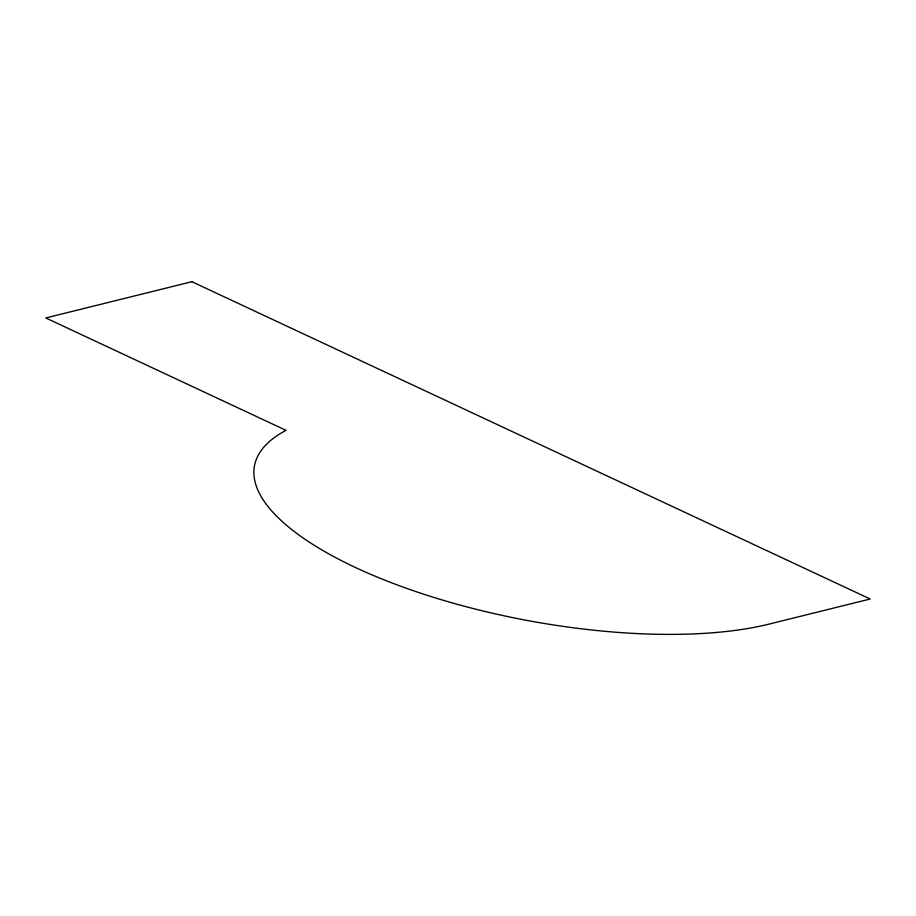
<?xml version="1.0" encoding="UTF-8"?>
<svg xmlns="http://www.w3.org/2000/svg" width="916" height="916" viewBox="0 0 916 916"><rect width="100%" height="100%" fill="white"/><g stroke="black" fill="none" stroke-linecap="round" stroke-linejoin="round"><path stroke-width="1.37" d="M191.891 281.704L45.8 317.955L286.032 430.337A297.677 102.294 10.5 0 0 385.75 580.526A297.677 102.294 10.5 0 0 772.806 623.166L870.2 599.007L191.891 281.704"/></g></svg>
